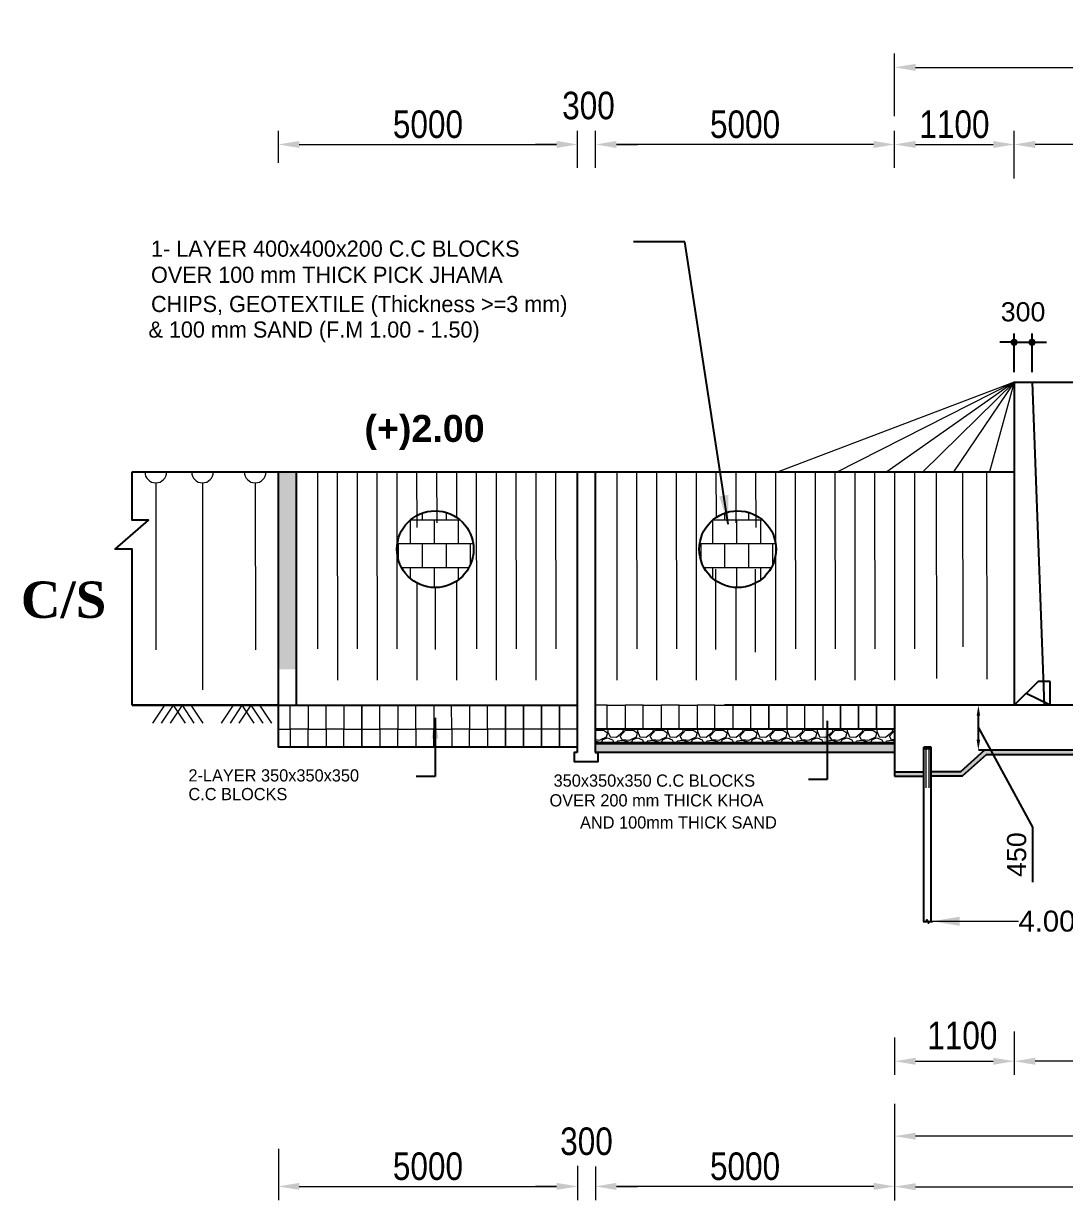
# Model space of a CAD drawing. Extents: x -358915 to 1258323, y -1667244 to -305611.
# Drawn here: x 142943 to 160339, y -1277948 to -1258283 of the extents above; entities that cross this region are included whole.
import ezdxf

# ---------------------------------------------------------------- set-up
doc = ezdxf.new("R2010")
doc.units = 0
doc.header["$LTSCALE"] = 300
doc.header["$MEASUREMENT"] = 0
doc.linetypes.add('DASHED2', pattern=[9.525, 6.35, -3.175])
doc.layers.get('0').update_dxf_attribs({"linetype": 'CONTINUOUS'})
doc.layers.get('DEFPOINTS').update_dxf_attribs({"linetype": 'CONTINUOUS'})
for name, color, linetype in [('BLOCK', 6, 'CONTINUOUS'), ('LINE', 7, 'CONTINUOUS'), ('TEXT', 10, 'CONTINUOUS')]:
    doc.layers.add(name, color=color, linetype=linetype)
for name, color, linetype, lineweight in [('Dim', 7, 'CONTINUOUS', 9), ('Dimension', 8, 'CONTINUOUS', 18), ('HATCH', 252, 'CONTINUOUS', 5), ('line2', 3, 'CONTINUOUS', 30), ('slop', 8, 'CONTINUOUS', 9)]:
    doc.layers.add(name, color=color, linetype=linetype, lineweight=lineweight)
doc.styles.add('1-2', font='arial.ttf')
doc.styles.add('Arial', font='arial.ttf')
doc.styles.add('DIM', font='isocp3.shx')
doc.styles.add('dimText', font='ARIALN.TTF')
doc.styles.add('text', font='ARIALN.TTF', dxfattribs={"height": 1.6})
doc.dimstyles.new('3', dxfattribs={"dimtxt": 225, "dimasz": 350, "dimexe": 100, "dimexo": 25, "dimgap": 9, "dimtad": 0, "dimdec": 0, "dimzin": 0, "dimdsep": 46, "dimtxsty": 'Standard', "dimcen": 0, "dimclrd": 5, "dimclre": 6, "dimclrt": 256, "dimadec": 0, "dimazin": 0, "dimtfac": 1, "dimtdec": 0, "dimtofl": 0, "dimtmove": 2, "dimatfit": 3, "dimfxl": 1, "dimtolj": 1, "dimtzin": 0, "dimarcsym": 0})
doc.dimstyles.new('dim_150', dxfattribs={"dimtxt": 300, "dimasz": 300, "dimexe": 300, "dimexo": 100, "dimgap": 100, "dimtad": 1, "dimdec": 0, "dimzin": 0, "dimdsep": 46, "dimtxsty": 'DIM', "dimcen": 150, "dimclrd": 5, "dimclre": 5, "dimclrt": 7, "dimadec": 0, "dimazin": 0, "dimtfac": 1, "dimtdec": 0, "dimtmove": 0, "dimatfit": 3, "dimfxl": 20, "dimtolj": 1, "dimtzin": 0, "dimarcsym": 0})
doc.dimstyles.new('dim_230', dxfattribs={"dimtxt": 460, "dimasz": 460, "dimexe": 230, "dimexo": 100, "dimgap": 100, "dimtad": 1, "dimdec": 0, "dimzin": 0, "dimdsep": 46, "dimtxsty": 'dimText', "dimcen": 0.09, "dimclrd": 256, "dimclre": 256, "dimclrt": 7, "dimadec": 0, "dimazin": 0, "dimtfac": 1, "dimtdec": 0, "dimtofl": 0, "dimtmove": 0, "dimatfit": 3, "dimfxl": 1, "dimtolj": 1, "dimtzin": 0, "dimlwd": -1, "dimlwe": -1, "dimarcsym": 0})
doc.dimstyles.new('dim_240', dxfattribs={"dimtxt": 480, "dimasz": 480, "dimexe": 300, "dimexo": 200, "dimgap": 200, "dimtad": 1, "dimdec": 0, "dimzin": 0, "dimdsep": 46, "dimtxsty": 'DIM', "dimcen": 350, "dimclrd": 5, "dimclre": 5, "dimclrt": 7, "dimadec": 0, "dimazin": 0, "dimtfac": 1, "dimtdec": 0, "dimtmove": 0, "dimatfit": 3, "dimfxl": 20, "dimtolj": 1, "dimtzin": 0, "dimarcsym": 0})

# ---------------------------------------------------------------- blocks, each defined once
blk = doc.blocks.new('_Dot')
at = {"color": 0, "linetype": 'ByBlock', "lineweight": -2}
blk.add_line((-0.5, 0), (-1, 0), dxfattribs=at)
at = {"color": 0, "linetype": 'ByBlock', "const_width": 0.5}
blk.add_lwpolyline([(-0.25, 0, 1), (0.25, 0, 1)], format="xyb", close=True, dxfattribs=at)
blk = doc.blocks.new('*D105')
at = {"layer": 'DEFPOINTS', "color": 0, "ltscale": 500, "transparency": 16777216}
for p in [(159797, -1263610), (159497, -1264209), (159797, -1264209)]:
    blk.add_point(p, dxfattribs=at)
at = {"layer": 'Dim', "color": 5, "lineweight": -2, "ltscale": 500, "transparency": 16777216}
for p, q in [((159497, -1264109), (159497, -1263460)), ((159797, -1264109), (159797, -1263460)), ((159377, -1263610), (159257, -1263610)), ((159497, -1263610), (159797, -1263610)), ((159917, -1263610), (160037, -1263610))]:
    blk.add_line(p, q, dxfattribs=at)
at = {"layer": 'Dim', "color": 5, "lineweight": -2, "ltscale": 500, "transparency": 16777216, "xscale": 120, "yscale": 120, "zscale": 120}
blk.add_blockref('_Dot', (159497, -1263610), dxfattribs=at)
at = {"layer": 'Dim', "color": 5, "lineweight": -2, "ltscale": 500, "transparency": 16777216, "xscale": 120, "yscale": 120, "zscale": 120, "rotation": 180}
blk.add_blockref('_Dot', (159797, -1263610), dxfattribs=at)
at = {"layer": 'Dim', "color": 7, "ltscale": 500, "transparency": 16777216, "insert": (159647, -1263102), "char_height": 320, "attachment_point": 5, "style": 'Arial'}
blk.add_mtext('\\A1;300', dxfattribs=at)
blk = doc.blocks.new('*D106')
at = {"layer": 'DEFPOINTS', "color": 0, "ltscale": 500, "transparency": 16777216}
for p in [(152201, -1277272), (152501, -1277280), (152501, -1277714)]:
    blk.add_point(p, dxfattribs=at)
at = {"layer": 'Dim', "ltscale": 500, "transparency": 16777216}
for p, q in [((152201, -1277372), (152201, -1277944)), ((152501, -1277380), (152501, -1277944)), ((151851, -1277714), (151501, -1277714)), ((152851, -1277714), (153201, -1277714))]:
    blk.add_line(p, q, dxfattribs=at)
for points in [[(151851, -1277656), (151851, -1277772), (152201, -1277714)], [(152851, -1277656), (152851, -1277772), (152501, -1277714)]]:
    blk.add_solid(points, dxfattribs=at)
at = {"layer": 'Dim', "color": 7, "ltscale": 500, "transparency": 16777216, "insert": (152351, -1276962), "char_height": 460, "attachment_point": 5, "style": 'dimText'}
blk.add_mtext('\\A1;300', dxfattribs=at)
blk = doc.blocks.new('*D107')
at = {"layer": 'DEFPOINTS', "color": 0, "ltscale": 500, "transparency": 16777216}
for p in [(157501, -1276985), (152501, -1277318), (152501, -1277713)]:
    blk.add_point(p, dxfattribs=at)
at = {"layer": 'Dim', "ltscale": 500, "transparency": 16777216}
for p, q in [((157501, -1277085), (157501, -1277943)), ((152501, -1277418), (152501, -1277943)), ((157151, -1277713), (152851, -1277713))]:
    blk.add_line(p, q, dxfattribs=at)
for points in [[(152851, -1277655), (152851, -1277772), (152501, -1277713)], [(157151, -1277655), (157151, -1277772), (157501, -1277713)]]:
    blk.add_solid(points, dxfattribs=at)
at = {"layer": 'Dim', "color": 7, "ltscale": 500, "transparency": 16777216, "insert": (155001, -1277379), "char_height": 460, "attachment_point": 5, "style": 'dimText'}
blk.add_mtext('\\A1;5000', dxfattribs=at)
blk = doc.blocks.new('*D108')
at = {"layer": 'DEFPOINTS', "color": 0, "ltscale": 500, "transparency": 16777216}
for p in [(147201, -1276985), (152201, -1277318), (152201, -1277713)]:
    blk.add_point(p, dxfattribs=at)
at = {"layer": 'Dim', "ltscale": 500, "transparency": 16777216}
for p, q in [((147201, -1277085), (147201, -1277943)), ((152201, -1277418), (152201, -1277943)), ((147551, -1277713), (151851, -1277713))]:
    blk.add_line(p, q, dxfattribs=at)
for points in [[(147551, -1277655), (147551, -1277772), (147201, -1277713)], [(151851, -1277655), (151851, -1277772), (152201, -1277713)]]:
    blk.add_solid(points, dxfattribs=at)
at = {"layer": 'Dim', "color": 7, "ltscale": 500, "transparency": 16777216, "insert": (149701, -1277379), "char_height": 460, "attachment_point": 5, "style": 'dimText'}
blk.add_mtext('\\A1;5000', dxfattribs=at)
blk = doc.blocks.new('*D109')
at = {"layer": 'DEFPOINTS', "color": 0, "ltscale": 500, "transparency": 16777216}
for p in [(158900, -1269675), (159542, -1269675), (159341, -1270425)]:
    blk.add_point(p, dxfattribs=at)
at = {"layer": 'Dim', "color": 5, "lineweight": -2, "ltscale": 500, "transparency": 16777216}
for p, q in [((159542, -1269675), (158900, -1269675)), ((158900, -1270250), (158900, -1269850)), ((158900, -1270050), (159804, -1271710)), ((159341, -1270425), (158900, -1270425)), ((159804, -1271710), (159804, -1272629))]:
    blk.add_line(p, q, dxfattribs=at)
at = {"layer": 'Dim', "color": 5, "ltscale": 500, "transparency": 16777216}
for points in [[(158871, -1269850), (158929, -1269850), (158900, -1269675)], [(158871, -1270250), (158929, -1270250), (158900, -1270425)]]:
    blk.add_solid(points, dxfattribs=at)
at = {"layer": 'Dim', "color": 7, "ltscale": 500, "transparency": 16777216, "insert": (159541, -1272170), "char_height": 320, "attachment_point": 5, "rotation": 90, "style": 'Arial'}
blk.add_mtext('\\A1;450', dxfattribs=at)
blk = doc.blocks.new('*D121')
at = {"layer": 'DEFPOINTS', "color": 0, "ltscale": 500, "transparency": 16777216}
for p in [(152201, -1260304), (147201, -1260709), (152201, -1260709)]:
    blk.add_point(p, dxfattribs=at)
at = {"layer": 'Dim', "ltscale": 500, "transparency": 16777216}
for p, q in [((147201, -1260609), (147201, -1260074)), ((152201, -1260609), (152201, -1260074)), ((147551, -1260304), (151851, -1260304))]:
    blk.add_line(p, q, dxfattribs=at)
for points in [[(147551, -1260246), (147551, -1260363), (147201, -1260304)], [(151851, -1260246), (151851, -1260363), (152201, -1260304)]]:
    blk.add_solid(points, dxfattribs=at)
at = {"layer": 'Dim', "color": 7, "ltscale": 500, "transparency": 16777216, "insert": (149701, -1259969), "char_height": 460, "attachment_point": 5, "style": 'dimText'}
blk.add_mtext('\\A1;5000', dxfattribs=at)
blk = doc.blocks.new('*D122')
at = {"layer": 'DEFPOINTS', "color": 0, "ltscale": 500, "transparency": 16777216}
for p in [(152501, -1260304), (152201, -1260795), (152501, -1260795)]:
    blk.add_point(p, dxfattribs=at)
at = {"layer": 'Dim', "ltscale": 500, "transparency": 16777216}
for p, q in [((152201, -1260695), (152201, -1260074)), ((152501, -1260695), (152501, -1260074)), ((151851, -1260304), (151501, -1260304)), ((152851, -1260304), (153201, -1260304))]:
    blk.add_line(p, q, dxfattribs=at)
for points in [[(151851, -1260246), (151851, -1260363), (152201, -1260304)], [(152851, -1260246), (152851, -1260363), (152501, -1260304)]]:
    blk.add_solid(points, dxfattribs=at)
at = {"layer": 'Dim', "color": 7, "ltscale": 500, "transparency": 16777216, "insert": (152384, -1259656), "char_height": 460, "attachment_point": 5, "style": 'dimText'}
blk.add_mtext('\\A1;300', dxfattribs=at)
blk = doc.blocks.new('*D123')
at = {"layer": 'DEFPOINTS', "color": 0, "ltscale": 500, "transparency": 16777216}
for p in [(152501, -1260304), (152501, -1260795), (157500, -1260795)]:
    blk.add_point(p, dxfattribs=at)
at = {"layer": 'Dim', "ltscale": 500, "transparency": 16777216}
for p, q in [((152501, -1260695), (152501, -1260074)), ((157500, -1260695), (157500, -1260074)), ((157150, -1260304), (152851, -1260304))]:
    blk.add_line(p, q, dxfattribs=at)
for points in [[(152851, -1260246), (152851, -1260363), (152501, -1260304)], [(157150, -1260246), (157150, -1260363), (157500, -1260304)]]:
    blk.add_solid(points, dxfattribs=at)
at = {"layer": 'Dim', "color": 7, "ltscale": 500, "transparency": 16777216, "insert": (155001, -1259969), "char_height": 460, "attachment_point": 5, "style": 'dimText'}
blk.add_mtext('\\A1;5000', dxfattribs=at)
blk = doc.blocks.new('*D124')
at = {"layer": 'DEFPOINTS', "color": 0, "ltscale": 500, "transparency": 16777216}
for p in [(159500, -1260304), (157500, -1260795), (159500, -1260792)]:
    blk.add_point(p, dxfattribs=at)
at = {"layer": 'Dim', "ltscale": 500, "transparency": 16777216}
for p, q in [((157500, -1260695), (157500, -1260074)), ((159500, -1260692), (159500, -1260074)), ((157850, -1260304), (159150, -1260304))]:
    blk.add_line(p, q, dxfattribs=at)
for points in [[(157850, -1260246), (157850, -1260363), (157500, -1260304)], [(159150, -1260246), (159150, -1260363), (159500, -1260304)]]:
    blk.add_solid(points, dxfattribs=at)
at = {"layer": 'Dim', "color": 7, "ltscale": 500, "transparency": 16777216, "insert": (158500, -1259969), "char_height": 460, "attachment_point": 5, "style": 'dimText'}
blk.add_mtext('\\A1;1100', dxfattribs=at)
blk = doc.blocks.new('*D132')
at = {"layer": 'DEFPOINTS', "color": 0, "ltscale": 500, "transparency": 16777216}
for p in [(159500, -1275024), (157500, -1275125), (159500, -1275622)]:
    blk.add_point(p, dxfattribs=at)
at = {"layer": 'Dim', "ltscale": 500, "transparency": 16777216}
for p, q in [((157500, -1275225), (157500, -1275852)), ((159500, -1275124), (159500, -1275852)), ((157850, -1275622), (159150, -1275622))]:
    blk.add_line(p, q, dxfattribs=at)
for points in [[(157850, -1275564), (157850, -1275681), (157500, -1275622)], [(159150, -1275564), (159150, -1275681), (159500, -1275622)]]:
    blk.add_solid(points, dxfattribs=at)
at = {"layer": 'Dim', "color": 7, "ltscale": 500, "transparency": 16777216, "insert": (158632, -1275194), "char_height": 460, "attachment_point": 5, "style": 'dimText'}
blk.add_mtext('\\A1;1100', dxfattribs=at)
blk = doc.blocks.new('*D137')
at = {"layer": 'DEFPOINTS', "color": 0, "ltscale": 500, "transparency": 16777216}
for p in [(157501, -1277153), (199890, -1277183), (199890, -1277718)]:
    blk.add_point(p, dxfattribs=at)
at = {"layer": 'Dim', "ltscale": 500, "transparency": 16777216}
for p, q in [((157501, -1277253), (157501, -1277948)), ((199890, -1277283), (199890, -1277948)), ((157851, -1277718), (199540, -1277718))]:
    blk.add_line(p, q, dxfattribs=at)
for points in [[(157851, -1277660), (157851, -1277777), (157501, -1277718)], [(199540, -1277660), (199540, -1277777), (199890, -1277718)]]:
    blk.add_solid(points, dxfattribs=at)
at = {"layer": 'Dim', "color": 7, "ltscale": 500, "transparency": 16777216, "insert": (177682, -1277320), "char_height": 460, "attachment_point": 5, "style": 'dimText'}
blk.add_mtext('\\A1;{\\fArial|b1|i0|c0|p34;37340}', dxfattribs=at)
blk = doc.blocks.new('*D144')
at = {"layer": 'DEFPOINTS', "color": 0, "ltscale": 500, "transparency": 16777216}
for p in [(159500, -1275024), (169500, -1274978), (159500, -1275622)]:
    blk.add_point(p, dxfattribs=at)
at = {"layer": 'Dim', "ltscale": 500, "transparency": 16777216}
for p, q in [((159500, -1275124), (159500, -1275852)), ((169500, -1275078), (169500, -1275852)), ((169150, -1275622), (159850, -1275622))]:
    blk.add_line(p, q, dxfattribs=at)
for points in [[(159850, -1275564), (159850, -1275681), (159500, -1275622)], [(169150, -1275564), (169150, -1275681), (169500, -1275622)]]:
    blk.add_solid(points, dxfattribs=at)
at = {"layer": 'Dim', "color": 7, "ltscale": 500, "transparency": 16777216, "insert": (164681, -1275122), "char_height": 460, "attachment_point": 5, "style": 'dimText'}
blk.add_mtext('\\A1;9000', dxfattribs=at)
blk = doc.blocks.new('*D145')
at = {"layer": 'DEFPOINTS', "color": 0, "ltscale": 500, "transparency": 16777216}
for p in [(159500, -1260304), (171300, -1260304), (159500, -1260974)]:
    blk.add_point(p, dxfattribs=at)
at = {"layer": 'Dim', "ltscale": 500, "transparency": 16777216}
for p, q in [((159500, -1260874), (159500, -1260074)), ((171300, -1260204), (171300, -1260074)), ((170950, -1260304), (159850, -1260304))]:
    blk.add_line(p, q, dxfattribs=at)
for points in [[(159850, -1260246), (159850, -1260363), (159500, -1260304)], [(170950, -1260246), (170950, -1260363), (171300, -1260304)]]:
    blk.add_solid(points, dxfattribs=at)
at = {"layer": 'Dim', "color": 7, "ltscale": 500, "transparency": 16777216, "insert": (165400, -1259969), "char_height": 460, "attachment_point": 5, "style": 'dimText'}
blk.add_mtext('\\A1;8550', dxfattribs=at)
blk = doc.blocks.new('*D147')
at = {"layer": 'DEFPOINTS', "color": 0, "ltscale": 500, "transparency": 16777216}
for p in [(199890, -1259016), (157500, -1259929), (199890, -1259929)]:
    blk.add_point(p, dxfattribs=at)
at = {"layer": 'Dim', "ltscale": 500, "transparency": 16777216}
for p, q in [((157500, -1259829), (157500, -1258786)), ((199890, -1259829), (199890, -1258786)), ((157850, -1259016), (199540, -1259016))]:
    blk.add_line(p, q, dxfattribs=at)
for points in [[(157850, -1258957), (157850, -1259074), (157500, -1259016)], [(199540, -1258957), (199540, -1259074), (199890, -1259016)]]:
    blk.add_solid(points, dxfattribs=at)
at = {"layer": 'Dim', "color": 7, "ltscale": 500, "transparency": 16777216, "insert": (177824, -1258585), "char_height": 460, "attachment_point": 5, "style": 'dimText'}
blk.add_mtext('\\A1;{\\fArial|b1|i0|c0|p34;37340}', dxfattribs=at)
blk = doc.blocks.new('*D159')
at = {"layer": 'DEFPOINTS', "color": 0, "ltscale": 500, "transparency": 16777216}
for p in [(157501, -1276235), (172700, -1276145), (157501, -1276874)]:
    blk.add_point(p, dxfattribs=at)
at = {"layer": 'Dim', "ltscale": 500, "transparency": 16777216}
for p, q in [((172700, -1276245), (172700, -1277104)), ((157501, -1276335), (157501, -1277104)), ((172350, -1276874), (157851, -1276874))]:
    blk.add_line(p, q, dxfattribs=at)
for points in [[(157851, -1276816), (157851, -1276933), (157501, -1276874)], [(172350, -1276816), (172350, -1276933), (172700, -1276874)]]:
    blk.add_solid(points, dxfattribs=at)
at = {"layer": 'Dim', "color": 7, "ltscale": 500, "transparency": 16777216, "insert": (164744, -1276539), "char_height": 460, "attachment_point": 5, "style": 'dimText'}
blk.add_mtext('\\A1;12850', dxfattribs=at)

msp = doc.modelspace()

# ---------------------------------------------------------------- hatches: boundary and pattern name
at = {"layer": 'Dim'}
h = msp.add_hatch(color=16, dxfattribs=at)
h.dxf.hatch_style = 1
h.paths.add_polyline_path([(147497.7, -1265775.1), (147197.6, -1265775.1), (147197.6, -1269075.1), (147500.5, -1269075.1)])
h = msp.add_hatch(dxfattribs=at)
h.set_pattern_fill('AR-B88', color=8, scale=50)
h.set_pattern_definition([(0, (-5589.8, -1289774.16), (0, 400), []), (90, (-5589.8, -1289774.16), (-200, 400), [400, -400])])
h.paths.add_polyline_path([(150464.3, -1267067.2, 1), (149182.2, -1267067.2, 1)])
h = msp.add_hatch(dxfattribs=at)
h.set_pattern_fill('AR-B88', color=8, scale=50)
h.set_pattern_definition([(0, (-535.64, -1289774.16), (0, 400), []), (90, (-535.64, -1289774.16), (-200, 400), [400, -400])])
h.paths.add_polyline_path([(155518.5, -1267067.2, 1), (154236.4, -1267067.2, 1)])
h = msp.add_hatch(dxfattribs=at)
h.set_pattern_fill('AR-CONC', color=8, scale=20)
h.set_pattern_definition([(50, (-170910.16, -1413372.9), (143.452037, -12.550427), [15, -165]), (355, (-170910.16, -1413372.9), (-27.750267, 150.438427), [12, -132]), (100.451444, (-170898.21, -1413373.94), (115.70177, 137.888), [12.74804, -140.22842]), (46.1842, (-170910.16, -1413332.9), (213.44827, -33.10386), [22.5, -247.5]), (96.635635, (-170892.38, -1413335.66), (186.93239, 194.82372), [19.12207, -210.34275]), (351.184164, (-170910.16, -1413332.9), (186.93239, 194.82372), [18, -198]), (21, (-170890.16, -1413342.9), (119.38141, -80.523778), [15, -165]), (326, (-170890.16, -1413342.9), (48.663066, 145.03001), [12, -132]), (71.451445, (-170880.22, -1413349.61), (168.044475, 64.50623), [12.74804, -140.22842]), (37.5, (-170910.164, -1413372.897), (2.431971, 66.578771), [0, -130.4, 0, -134, 0, -132.5]), (7.5, (-170910.164, -1413372.9), (52.613907, 78.882342), [0, -76.4, 0, -127.4, 0, -50.5]), (327.5, (-170954.764, -1413372.897), (106.764487, -4.510974), [0, -50, 0, -156, 0, -207]), (317.5, (-170974.76, -1413372.9), (116.637234, 20.020996), [0, -65, 0, -103.6, 0, -147])])
h.paths.add_polyline_path([(199890.9, -1270725.7), (199400.7, -1270725.5), (199400.7, -1270800.5), (199890.9, -1270800.7)])
h.paths.add_polyline_path([(157990.7, -1270785.9), (157500.7, -1270785.9), (157500.7, -1270860.9), (157990.7, -1270860.9)])
h.paths.add_polyline_path([(181020.3, -1269525.1), (174820.4, -1269525.1), (173170.4, -1269525), (172322.8, -1269525), (170439.4, -1270152.7), (169622.1, -1270425.1), (159000.7, -1270425.1), (158600.7, -1270785.9), (158110.7, -1270785.9), (158110.7, -1270860.9), (158629.5, -1270860.9), (159029.5, -1270500.1), (169634.2, -1270500.1), (170470.7, -1270221.3), (172334.4, -1269600), (173170.4, -1269600), (174820.4, -1269600.1), (180989.2, -1269600.1), (181139.2, -1269750.1), (182170.4, -1269750.1), (183007.1, -1269750.1), (184909.5, -1270384.5), (185268.6, -1270500.1), (190642.9, -1270500.1), (198409.2, -1270500.3), (198769.2, -1270800.5), (199280.7, -1270800.5), (199280.7, -1270725.5), (198796.6, -1270725.5), (198436.4, -1270425.3), (190642.9, -1270425.1), (185268.6, -1270425.1), (184901.6, -1270302.8), (183018.6, -1269675.1), (182170.4, -1269675.1), (181170.3, -1269675.1)])
at = {"layer": 'Dim', "ltscale": 500}
h = msp.add_hatch(dxfattribs=at)
h.set_pattern_fill('GRAVEL', color=8, scale=500)
h.set_pattern_definition([(228.012788, (77561.373, -1321818.52), (-4000, -4500), [67.268, -6659.544]), (184.96974, (77516.373, -1321868.519), (6000, 500), [115.434, -11427.9624]), (132.510447, (77401.373, -1321878.52), (5000, -5500), [81.394, -8058.0163]), (267.27369, (77206.373, -1322003.519), (500, 10000), [105.119, -10406.779]), (292.833654, (77201.373, -1322108.519), (-2500, 6000), [103.0775, -10204.6866]), (357.27369, (77241.373, -1322203.519), (-10000, 500), [105.119, -10406.779]), (37.69424, (77346.373, -1322208.519), (-6500, -5000), [139.0145, -13762.4243]), (72.255328, (77456.373, -1322123.519), (3500, 11000), [131.244, -12993.1607]), (121.429566, (77496.373, -1321998.519), (-4000, 6500), [105.475, -10442.0366]), (175.23636, (77441.373, -1321908.52), (5500, -500), [120.416, -5900.3813]), (222.397438, (77321.373, -1321898.519), (-6000, -5500), [155.724, -15416.6875]), (138.814075, (77701.373, -1322008.52), (-3500, 3000), [53.1505, -5261.9224]), (171.469234, (77661.373, -1321973.519), (6500, -1000), [101.1185, -10010.7557]), (225, (77561.37, -1321958.52), (-6e-14, -500), [70.7105, -636.3963]), (203.19859, (77526.37, -1321898.52), (2500, 1000), [38.079, -3769.8076]), (291.80141, (77491.37, -1321913.52), (-500, 1500), [53.8515, -2638.731]), (30.96376, (77511.37, -1321963.52), (1500, 1000), [87.4645, -2828.0114]), (161.56505, (77586.37, -1321918.52), (1000, -500), [63.2455, -1517.8933]), (16.38954, (77201.373, -1321913.519), (5000, 1500), [88.6, -8771.4226]), (70.346176, (77286.373, -1321888.52), (-2000, -5500), [74.3305, -7358.7039]), (293.19859, (77586.37, -1321818.52), (-1000, 2500), [76.1575, -3731.729]), (343.61046, (77616.373, -1321888.519), (-5000, 1500), [88.6, -8771.4226]), (339.443955, (77201.373, -1322223.52), (-2500, 1000), [85.44, -4186.5619]), (294.77514, (77281.373, -1322253.52), (-2500, 5500), [71.589, -7087.3215]), (66.80141, (77591.37, -1322318.52), (1000, 2500), [76.1575, -3731.729]), (17.354025, (77621.373, -1322248.52), (-6500, -2000), [83.8155, -8297.7118]), (69.443955, (77346.373, -1322318.52), (-1000, -2500), [42.72, -4229.2819]), (101.30993, (77561.37, -1322318.52), (-500, 2000), [25.495, -2524.0148]), (165.96376, (77556.37, -1322293.52), (1500, -500), [103.0775, -1958.4753]), (186.009006, (77456.373, -1322268.519), (5000, 500), [95.525, -9456.9616]), (303.69007, (77511.37, -1322008.52), (-500, 1000), [72.111, -1730.6646]), (353.157227, (77551.373, -1322068.519), (8500, -1000), [125.897, -12463.7813]), (60.945396, (77676.373, -1322083.52), (-2000, -3500), [51.478, -5096.337]), (90, (77701.37, -1322038.5), (-500, 500), [30, -470]), (120.256437, (77446.373, -1322253.52), (2000, -3500), [69.462, -6876.76]), (48.012788, (77411.373, -1322193.52), (4000, 4500), [134.536, -6592.276]), (0, (77501.37, -1322093.5), (500, 500), [130, -370]), (325.304846, (77631.373, -1322093.52), (5000, -3500), [79.057, -7826.6372]), (254.0546, (77696.37, -1322138.52), (-500, -2000), [72.801, -3567.254]), (207.645975, (77676.373, -1322208.519), (-9500, -5000), [118.5325, -11734.737]), (175.426079, (77571.373, -1322263.519), (-6500, 500), [125.3995, -12414.5367])])
h.paths.add_polyline_path([(157500.7, -1270309.5), (157500.7, -1270075), (155148.7, -1270075), (154848.7, -1270075), (152498, -1270075), (152498, -1270309.5)])
h = msp.add_hatch(dxfattribs=at)
h.set_pattern_fill('AR-SAND', color=8, scale=60)
h.set_pattern_definition([(37.5, (77201.37, -1322318.52), (-3.7796, 115.60943), [0, -91.2, 0, -102, 0, -97.5]), (7.5, (77201.37, -1322318.52), (106.1866, 169.32876), [0, -49.2, 0, -82.2, 0, -31.5]), (327.5, (77127.57, -1322318.52), (186.84851, 0.33954), [0, -30, 0, -108, 0, -141]), (317.5, (77127.57, -1322318.52), (180.3676, 52.66053), [0, -15, 0, -70.8, 0, -81])])
h.paths.add_polyline_path([(157500.7, -1270465.8), (157500.7, -1270309.5), (152498, -1270309.5), (152500.4, -1270464)])
at = {"layer": 'HATCH', "ltscale": 10}
h = msp.add_hatch(dxfattribs=at)
h.set_pattern_fill('ANSI31', color=256, scale=375, angle=45, style=0)
h.set_pattern_definition([(90, (141388.492, -1261351.786), (-46.875, 7e-15), [])])
h.paths.add_polyline_path([(157990.7, -1271051.3), (158034.9, -1271051.3), (158034.9, -1271037.8), (158062.9, -1271063.8), (158062.9, -1271051.3), (158110.7, -1271051.3), (158110.7, -1270400.5), (157990.7, -1270400.5)])

# ---------------------------------------------------------------- linework, layer by layer
at = {"layer": 'BLOCK', "color": 7}
for centre in [(149823.3, -1267067.2), (154877.4, -1267067.2)]:
    msp.add_circle(centre, 641.1, dxfattribs=at)
at = {"layer": 'Dim', "color": 8, "ltscale": 500}
msp.add_line((159500.4, -1264275.1), (159084.8, -1265775.1), dxfattribs=at)
for points in [[(159500.4, -1264275.1), (155556.7, -1265775.1)], [(159500.4, -1264275.1), (156524, -1265782.7)], [(159500.4, -1264275.1), (157369.6, -1265775.1)], [(159500.4, -1264275.1), (157972, -1265775.1)], [(159500.4, -1264275.1), (158482.4, -1265775.2)], [(147854.3, -1265775.1), (147857.1, -1268732.9)], [(148186, -1265775.1), (148188.6, -1269253.4)], [(148517.6, -1265775.1), (148520.4, -1268732.9)], [(148849.3, -1265775.1), (148852, -1269253.4)], [(149180.9, -1265775.1), (149183.7, -1268732.9)], [(149512.6, -1265775.1), (149515.3, -1266704.9)], [(149844.2, -1265775.1), (149847, -1266626.5)], [(150175.9, -1265775.1), (150178.6, -1266533.6)], [(150507.5, -1265775.1), (150510.3, -1268732.9)], [(150839.2, -1265775.1), (150841.9, -1269253.4)], [(151170.8, -1265775.1), (151173.6, -1268732.9)], [(151502.5, -1265775.1), (151505.2, -1269253.4)], [(151834.1, -1265775.1), (151836.9, -1268732.9)], [(152855.3, -1265775.1), (152858, -1269253.4)], [(153186.9, -1265775.1), (153189.7, -1268732.9)], [(153518.6, -1265775.1), (153521.3, -1269253.4)], [(153850.2, -1265775.1), (153853, -1268732.9)], [(154182.2, -1265775.1), (154184.8, -1269253.4)], [(154513.8, -1265775.1), (154516.6, -1266537.3)], [(154845.5, -1265775.1), (154848.2, -1266626.8)], [(155177.1, -1265775.1), (155179.9, -1266701.9)], [(155508.8, -1265775.1), (155511.5, -1269253.4)], [(155840.4, -1265775.1), (155843.2, -1268732.9)], [(156172.1, -1265775.1), (156174.8, -1269253.4)], [(156503.5, -1265775.1), (156506.2, -1268732.9)], [(156835.1, -1265775.1), (156837.8, -1269253.4)], [(157166.8, -1265775.1), (157169.5, -1268732.9)], [(157498.4, -1265775.1), (157501.1, -1269253.4)], [(157830.1, -1265775.1), (157832.8, -1268732.9)], [(158195, -1265775.1), (158197.7, -1269229.4)], [(158636.1, -1265775.1), (158638.8, -1268697.4)], [(159037, -1265775.1), (159039.7, -1269240.9)], [(154509.9, -1268742.3), (154509.9, -1267400.7)], [(155173.2, -1268785.8), (155173.2, -1267400.7)], [(150178.6, -1267600.7), (150178.6, -1269253.4)], [(149515.3, -1267629.4), (149515.3, -1269253.4)], [(149824.1, -1267708.2), (149824.1, -1268743.8)], [(154848.2, -1267707.6), (154848.2, -1269253.4)]]:
    msp.add_lwpolyline(points, dxfattribs=at)
at = {"layer": 'Dim', "ltscale": 500}
for points in [[(147197.6, -1270075), (147397.7, -1270075), (147397.6, -1269674.5), (147197.6, -1269674.5)], [(147697.7, -1270075), (147397.7, -1270075), (147397.6, -1269674.5), (147697.6, -1269675.1)], [(147697.7, -1270075), (147997.7, -1270075), (147997.6, -1269675.1), (147697.6, -1269675.1)], [(148297.7, -1270075), (147997.7, -1270075), (147997.6, -1269675.1), (148297.6, -1269675.1)], [(148297.7, -1270075), (148597.7, -1270075), (148597.6, -1269675.1), (148297.6, -1269675.1)], [(148597.7, -1270075), (148897.7, -1270075), (148897.6, -1269675.1), (148597.6, -1269675.1)], [(149197.7, -1270075), (148897.7, -1270075), (148897.6, -1269675.1), (149197.6, -1269675.1)], [(149197.7, -1270075), (149497.7, -1270075), (149497.6, -1269675.1), (149197.6, -1269675.1)], [(149797.7, -1270075), (149497.7, -1270075), (149497.6, -1269675.1), (149797.6, -1269675.1)], [(149797.7, -1270075), (150097.7, -1270075), (150097.6, -1269675.1), (149797.6, -1269675.1)], [(150397.7, -1270075), (150097.7, -1270075), (150097.6, -1269675.1), (150397.6, -1269675.1)], [(150397.7, -1270075), (150697.7, -1270075), (150697.6, -1269675.1), (150397.6, -1269675.1)], [(150997.7, -1270075), (150697.7, -1270075), (150697.6, -1269675.1), (150997.6, -1269675.1)], [(151297.7, -1270075), (150997.7, -1270075), (150997.6, -1269675.1), (151297.6, -1269675.1)], [(151597.7, -1270075), (151297.7, -1270075), (151297.6, -1269675.1), (151597.6, -1269675.1)], [(151897.7, -1270075), (151597.7, -1270075), (151597.6, -1269675.1), (151897.6, -1269675.1)], [(152197.6, -1270075), (151897.7, -1270075), (151897.6, -1269675.1), (152197.5, -1269675.1)], [(152497.7, -1270075), (152697.7, -1270075), (152697.6, -1269675.1), (152497.6, -1269675.1)], [(152997.7, -1270075), (152697.7, -1270075), (152697.6, -1269675.1), (152997.6, -1269675.1)], [(152997.7, -1270075), (153297.7, -1270075), (153297.6, -1269675.1), (152997.6, -1269675.1)], [(153597.7, -1270075), (153297.7, -1270075), (153297.6, -1269675.1), (153597.6, -1269675.1)], [(153597.7, -1270075), (153897.7, -1270075), (153897.6, -1269675.1), (153597.6, -1269675.1)], [(154198, -1270075), (153897.7, -1270075), (153897.6, -1269675.1), (154197.9, -1269675.1)], [(154198, -1270075), (154498, -1270075), (154497.9, -1269675.1), (154197.9, -1269675.1)], [(154798, -1270075), (154498, -1270075), (154497.9, -1269675.1), (154797.9, -1269675.1)], [(154798, -1270075), (155098, -1270075), (155097.9, -1269675.1), (154797.9, -1269675.1)], [(155398, -1270075), (155098, -1270075), (155097.9, -1269675.1), (155397.9, -1269675.1)], [(155698, -1270075), (155398, -1270075), (155397.9, -1269675.1), (155697.9, -1269675.1)], [(155698, -1270075), (155998, -1270075), (155997.9, -1269675.1), (155697.9, -1269675.1)], [(156298, -1270075), (155998, -1270075), (155997.9, -1269675.1), (156297.9, -1269675.1)], [(156298, -1270075), (156597.7, -1270075), (156597.6, -1269675.1), (156297.9, -1269675.1)], [(156597.7, -1270075), (156897.7, -1270075), (156897.6, -1269675.1), (156597.6, -1269675.1)], [(156896.5, -1270075), (157196.5, -1270075), (157196.5, -1269675.1), (156896.5, -1269675.1)], [(157196.5, -1270075), (157500.7, -1270075), (157500.6, -1269675.1), (157196.5, -1269675.1)], [(147197.6, -1270075), (147397.7, -1270075), (147397.7, -1270375), (147197.6, -1270375)], [(147697.7, -1270075), (147397.7, -1270075), (147397.7, -1270375), (147697.7, -1270375)], [(147697.7, -1270075), (147997.7, -1270075), (147997.7, -1270375), (147697.7, -1270375)], [(148297.7, -1270075), (147997.7, -1270075), (147997.7, -1270375), (148297.7, -1270375)], [(148297.7, -1270075), (148597.7, -1270075), (148597.7, -1270375), (148297.7, -1270375)], [(148597.7, -1270075), (148897.7, -1270075), (148897.7, -1270375), (148597.7, -1270375)], [(149197.7, -1270075), (148897.7, -1270075), (148897.7, -1270375), (149197.7, -1270375)], [(149197.7, -1270075), (149497.7, -1270075), (149497.7, -1270375), (149197.7, -1270375)], [(149797.7, -1270075), (149497.7, -1270075), (149497.7, -1270375), (149797.7, -1270375)], [(149797.7, -1270075), (150097.7, -1270075), (150097.7, -1270375), (149797.7, -1270375)], [(150397.7, -1270075), (150097.7, -1270075), (150097.7, -1270375), (150397.7, -1270375)], [(150397.7, -1270075), (150697.7, -1270075), (150697.7, -1270375), (150397.7, -1270375)], [(150997.7, -1270075), (150697.7, -1270075), (150697.7, -1270375), (150997.7, -1270375)], [(151297.7, -1270075), (150997.7, -1270075), (150997.7, -1270375), (151297.7, -1270375)], [(151597.7, -1270075), (151297.7, -1270075), (151297.7, -1270375), (151597.7, -1270375)], [(151897.7, -1270075), (151597.7, -1270075), (151597.7, -1270375), (151897.7, -1270375)], [(152197.6, -1270075), (151897.7, -1270075), (151897.7, -1270375), (152197.6, -1270375)]]:
    msp.add_lwpolyline(points, close=True, dxfattribs=at)
for points in [[(156598.9, -1270075), (156597.7, -1270075), (156597.6, -1269675.1), (156598.8, -1269675.1)], [(156897.7, -1270075), (156896.5, -1270075), (156896.5, -1269675.1), (156897.6, -1269675.1)]]:
    msp.add_lwpolyline(points, dxfattribs=at)
at = {"layer": 'Dimension', "color": 5, "lineweight": 13, "ltscale": 2}
for p, q in [((145152.4, -1265958.4), (145155.2, -1268746.9)), ((145932.6, -1265958.4), (145935.3, -1269417)), ((146814.3, -1265958.4), (146817.1, -1268746.9))]:
    msp.add_line(p, q, dxfattribs=at)
for centre in [(145152.4, -1265775.1), (145932.6, -1265775.1), (146814.3, -1265775.1)]:
    msp.add_arc(centre, 183.3, 180, 0, dxfattribs=at)
at = {"layer": 'HATCH', "color": 3, "lineweight": 15}
for points in [[(145296.9, -1269675.1), (145097.2, -1269974.7)], [(145443.9, -1269675.1), (145244.3, -1269974.7)], [(145591, -1269675.1), (145391.4, -1269974.7)], [(145443.9, -1269675.1), (145643.8, -1269974.7)], [(145591, -1269675.1), (145790.8, -1269974.7)], [(145738.1, -1269675.1), (145937.9, -1269974.7)], [(146445.7, -1269675.1), (146246.1, -1269974.7)], [(146592.8, -1269675.1), (146393.1, -1269974.7)], [(146739.8, -1269675.1), (146540.2, -1269974.7)], [(146592.8, -1269675.1), (146792.6, -1269974.7)], [(146739.8, -1269675.1), (146939.7, -1269974.7)], [(146886.9, -1269675.1), (147086.7, -1269974.7)]]:
    msp.add_lwpolyline(points, dxfattribs=at)
at = {"layer": 'LINE', "ltscale": 500}
for p, q in [((159500.4, -1264275.1), (159500.3, -1269675.1)), ((147197.6, -1265775.1), (147197.6, -1270375)), ((147497.7, -1265775.1), (147500.4, -1269675.1)), ((152197.6, -1265775.1), (152197.6, -1270464)), ((152497.6, -1265775.1), (152497.6, -1270464)), ((160099.6, -1269274.8), (159899.6, -1269274.8)), ((160099.6, -1269675.1), (160099.6, -1269274.8)), ((147197.6, -1269675.1), (152197.5, -1269675.1)), ((157500.6, -1269675.1), (154657.7, -1269675.1)), ((157500.6, -1269675.1), (157500.7, -1270860.9)), ((157500.7, -1270075), (152497.7, -1270075)), ((157500.7, -1270309.5), (152497.7, -1270309.5)), ((152197.6, -1270375), (147197.6, -1270375)), ((152497.6, -1270464), (152547.7, -1270464)), ((157500.7, -1270464), (152497.7, -1270464))]:
    msp.add_line(p, q, dxfattribs=at)
at = {"layer": 'LINE'}
for p, q in [((157990.7, -1273288.2), (157990.7, -1270375)), ((158110.7, -1270375), (157990.7, -1270375)), ((158110.7, -1270400), (157990.7, -1270400)), ((157990.7, -1271011), (157990.7, -1270525)), ((157990.7, -1270961), (157990.7, -1270525)), ((158110.7, -1273288.2), (158110.7, -1270375)), ((157500.4, -1270785.9), (157990.7, -1270785.9)), ((157500.7, -1270860.9), (157990.7, -1270860.9))]:
    msp.add_line(p, q, dxfattribs=at)
at = {"layer": 'LINE', "ltscale": 500}
for points in [[(159500.4, -1264275.1), (159545.9, -1264275.1)], [(159500.4, -1264275.1), (171318.8, -1264275.1)], [(144756.9, -1265775.1), (159497.4, -1265775.1)], [(159899.6, -1269274.8), (159499.6, -1269675.1)], [(199280.7, -1270725.5), (198796.6, -1270725.5), (198436.4, -1270425.3), (191685.2, -1270425.1), (185268.6, -1270425.1), (184933.3, -1270313.4), (183018.6, -1269675.1), (182170.4, -1269675.1), (182170.4, -1269675.1), (181170.3, -1269675.1), (181020.3, -1269525.1), (174820.4, -1269525.1), (174820.4, -1269525.1), (173170.4, -1269525), (173170.4, -1269525), (172322.8, -1269525), (169622.1, -1270425.1), (159000.7, -1270425.1), (158600.7, -1270785.9), (158110.7, -1270785.9)], [(169500.4, -1269675.1), (157500.6, -1269675.1)], [(199280.7, -1270800.5), (198769.5, -1270800.5), (198409.2, -1270500.3), (191685.2, -1270500.1), (185256.4, -1270500.1), (184909.5, -1270384.5), (183006.4, -1269750.1), (182170.4, -1269750.1), (181139.2, -1269750.1), (180989.2, -1269600.1), (174820.4, -1269600.1), (173170.4, -1269600), (172335, -1269600), (169634.2, -1270500.1), (159029.5, -1270500.1), (158629.5, -1270860.9), (158110.7, -1270860.9)], [(152197.6, -1270464), (152197.6, -1270464), (152147.6, -1270464), (152147.6, -1270614), (152547.7, -1270614), (152547.7, -1270464)]]:
    msp.add_lwpolyline(points, dxfattribs=at)
at = {"layer": 'LINE', "color": 5, "linetype": 'DASHED2', "ltscale": 2000000.0}
msp.add_lwpolyline([(159797.6, -1264275.1), (160000.3, -1269675.1)], dxfattribs=at)
at = {"layer": 'LINE', "color": 5}
msp.add_lwpolyline([(144759.6, -1269675.1), (144759.7, -1267063.3), (144474.1, -1267063.3), (145028.3, -1266582.9), (144759.7, -1266582.9), (144756.9, -1265775.1)], dxfattribs=at)
at = {"layer": 'LINE', "color": 8, "linetype": 'DASHED2', "ltscale": 2000000.0}
msp.add_lwpolyline([(160099.6, -1269675.1), (159699.6, -1269475)], dxfattribs=at)
at = {"layer": 'LINE', "ltscale": 500, "const_width": 50}
msp.add_lwpolyline([(152497.7, -1270309.5), (157500.7, -1270309.5)], dxfattribs=at)
at = {"layer": 'LINE'}
msp.add_lwpolyline([(157976.3, -1273285.7), (158039.3, -1273285.7), (158039.3, -1273257.2), (158067.4, -1273312.6), (158067.4, -1273285.7), (158133.8, -1273285.7)], dxfattribs=at)
at = {"layer": 'line2', "color": 1}
msp.add_lwpolyline([(147197.6, -1269675.1), (144756.9, -1269675.1)], dxfattribs=at)
at = {"layer": 'slop'}
msp.add_line((159799.6, -1269675.1), (159799.6, -1269675.1), dxfattribs=at)

# ---------------------------------------------------------------- texts
at = {"layer": 'Dimension', "color": 1, "lineweight": 13, "ltscale": 2, "insert": (143611.7, -1267914.3), "char_height": 607.5, "attachment_point": 5, "style": '1-2'}
msp.add_mtext('{\\fTimes New Roman|b1|i0|c0|p18;C/S}', dxfattribs=at)
at = {"layer": 'LINE'}
for s, height, p in [('1- LAYER 400x400x200 C.C BLOCKS', 269.892, (145073.3, -1262179.4)), ('OVER 100 mm THICK PICK JHAMA', 269.892, (145073.3, -1262616.3)), ('CHIPS, GEOTEXTILE (Thickness >=3 mm) ', 269.892, (145073.3, -1263104.7)), ('& 100 mm SAND (F.M 1.00 - 1.50)', 269.892, (145030.6, -1263531.5)), ('2-LAYER 350x350x350', 204, (145698.5, -1270948)), ('350x350x350 C.C BLOCKS', 204, (151801.3, -1271034.8)), ('C.C BLOCKS', 204, (145698.5, -1271260.5)), ('OVER 200 mm THICK KHOA', 204, (151733.3, -1271365)), ('AND 100mm THICK SAND', 204, (152243.3, -1271734.1))]:
    msp.add_text(s, height=height, dxfattribs=at).set_placement(p)
at = {"layer": 'TEXT', "color": 2, "insert": (148639.5, -1264823.7, 0), "char_height": 450, "width": 2203.973, "attachment_point": 1, "style": 'text'}
msp.add_mtext('{\\fArial|b1|i0|c0|p34;\\C6;(+)2.00}', dxfattribs=at)
at = {"layer": 'TEXT', "insert": (159569.8, -1273283.1), "char_height": 350, "width": 10497.718, "attachment_point": 4, "style": 'Arial'}
msp.add_mtext('4.00m LONG U-SHAPE STEEL SHEET PILE', dxfattribs=at)

# ---------------------------------------------------------------- dimensions: what is measured, and where the dimension line sits
at = {"layer": 'Dim', "ltscale": 500}
for base, p1, p2, text, picture, middle in [((199890.4, -1259015.5), (157500.4, -1259928.9), (199890.4, -1259928.9), '{\\fArial|b1|i0|c0|p34;37340}', '*D147', (177823.7, -1258585.3)), ((159500.4, -1275622.3), (157500.4, -1275125.3), (159500.4, -1275024.3), '1100', '*D132', (158631.7, -1275193.6)), ((157500.6, -1276874.3), (172700.4, -1276145.4), (157500.6, -1276234.6), '12850', '*D159', (164744, -1276539.5)), ((199890.2, -1277718.4), (157500.6, -1277153.1), (199890.2, -1277182.6), '{\\fArial|b1|i0|c0|p34;37340}', '*D137', (177682, -1277319.7))]:
    dim = msp.add_linear_dim(base=base, p1=p1, p2=p2, text=text, dimstyle='dim_230', override={"dimasz": 350, "dimsah": 1, "dimtmove": 2}, dxfattribs=at)
    dim.commit()
    dim.dimension.update_dxf_attribs({"geometry": picture, "text_midpoint": middle, "dimtype": 160})
for base, p1, p2, dimstyle, override, picture, middle in [((152500.7, -1260304.2), (152200.7, -1260795.1), (152500.7, -1260795.1), 'dim_230', {"dimasz": 350, "dimsah": 1, "dimtmove": 2}, '*D122', (152384.2, -1259656.3)), ((159796.9, -1263610.2), (159496.9, -1264209.4), (159796.9, -1264209.4), 'dim_150', {"dimtxt": 320, "dimasz": 120, "dimexe": 150, "dimtxsty": 'Arial', "dimblk1": 'Dot', "dimblk2": 'Dot', "dimsah": 1, "dimtmove": 2}, '*D105', (159646.9, -1263101.6)), ((152500.6, -1277713.8), (152200.6, -1277272), (152500.6, -1277280.1), 'dim_230', {"dimasz": 350, "dimsah": 1, "dimtmove": 2}, '*D106', (152350.6, -1276962))]:
    dim = msp.add_linear_dim(base=base, p1=p1, p2=p2, dimstyle=dimstyle, override=override, dxfattribs=at)
    dim.commit()
    dim.dimension.update_dxf_attribs({"geometry": picture, "text_midpoint": middle, "dimtype": 160})
for base, p1, p2, picture, middle in [((152200.7, -1260304.2), (147200.7, -1260708.8), (152200.7, -1260708.8), '*D121', (149700.7, -1259969.4)), ((152500.6, -1277713.5), (157500.6, -1276984.8), (152500.6, -1277317.8), '*D107', (155000.6, -1277378.6))]:
    dim = msp.add_linear_dim(base=base, p1=p1, p2=p2, dimstyle='dim_230', override={"dimasz": 350, "dimsah": 1, "dimtmove": 2}, dxfattribs=at)
    dim.commit()
    dim.dimension.update_dxf_attribs({"geometry": picture, "text_midpoint": middle})
for base, p1, p2, picture, middle in [((152500.7, -1260304.2), (157500.4, -1260795.1), (152500.7, -1260795.1), '*D123', (155000.5, -1259969.4)), ((152200.6, -1277713.5), (147200.6, -1276984.8), (152200.6, -1277317.8), '*D108', (149700.6, -1277378.6))]:
    dim = msp.add_linear_dim(base=base, p1=p1, p2=p2, angle=180, dimstyle='dim_230', override={"dimasz": 350, "dimsah": 1, "dimtmove": 2}, dxfattribs=at)
    dim.commit()
    dim.dimension.update_dxf_attribs({"geometry": picture, "text_midpoint": middle})
for p1, p2, text, picture, middle in [((157500.4, -1260795.1), (159500.4, -1260792), '1100', '*D124', (158500.4, -1259969.4)), ((171300.4, -1260304.2), (159500.4, -1260974.1), '8550', '*D145', (165400.4, -1259969.4))]:
    dim = msp.add_linear_dim(base=(159500.4, -1260304.2), p1=p1, p2=p2, text=text, dimstyle='dim_230', override={"dimasz": 350, "dimsah": 1, "dimtmove": 2}, dxfattribs=at)
    dim.commit()
    dim.dimension.update_dxf_attribs({"geometry": picture, "text_midpoint": middle})
for base, p1, p2, angle, text, dimstyle, override, picture, middle in [((158900.1, -1269675.1), (159341, -1270425.1), (159541.5, -1269675.1), 90, '450', 'dim_150', {"dimtxt": 320, "dimasz": 175, "dimexe": 0, "dimexo": 0, "dimtxsty": 'Arial', "dimsah": 1, "dimtmove": 1}, '*D109', (159804, -1271810.4)), ((159500.4, -1275622.3), (169500.4, -1274978.3), (159500.4, -1275024.3), 180, '9000', 'dim_230', {"dimasz": 350, "dimsah": 1, "dimtmove": 2}, '*D144', (164681.3, -1275122.2))]:
    dim = msp.add_linear_dim(base=base, p1=p1, p2=p2, angle=angle, text=text, dimstyle=dimstyle, override=override, dxfattribs=at)
    dim.commit()
    dim.dimension.update_dxf_attribs({"geometry": picture, "text_midpoint": middle, "dimtype": 160})

# ---------------------------------------------------------------- leaders
msp.add_leader([(158125.4, -1273283.1), (159569.8, -1273283.1)], dimstyle='dim_230', dxfattribs=at)
at = {"layer": 'LINE'}
for points in [[(149819.2, -1269882.8), (149819.2, -1270863.5), (149505.1, -1270863.5)], [(156374.8, -1269936.3), (156374.8, -1270916.9), (156060.7, -1270916.9)]]:
    msp.add_leader(points, dimstyle='3', override={"dimgap": 9, "dimtad": 0}, dxfattribs=at)
at = {"layer": 'line2', "color": 1}
msp.add_leader([(154719.5, -1266645.9), (153991.8, -1261931.7), (153138.7, -1261931.7)], dimstyle='dim_240', override={"dimgap": 200, "dimtad": 0}, dxfattribs=at)

doc.saveas('drawing.dxf')
